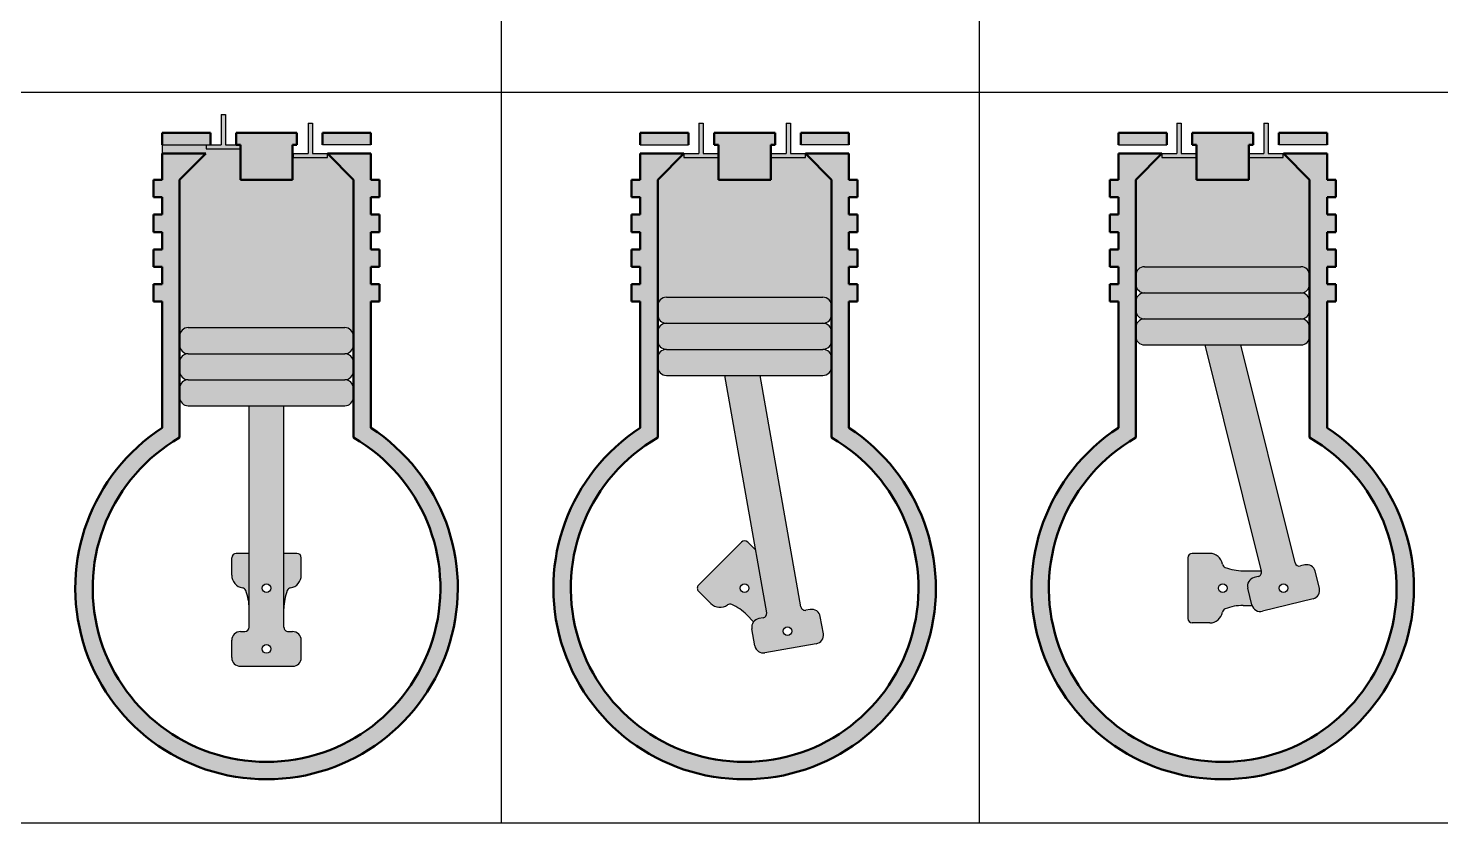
# Model space of a CAD drawing. Header units: millimetres. Extents: x -30196 to -29646, y -21694 to -21274.
# Drawn here: x -29920.6 to -29758.1, y -21694.2 to -21602.8 of the extents above; entities that cross this region are included whole.
import ezdxf

# ---------------------------------------------------------------- set-up
doc = ezdxf.new("R2010")
doc.units = ezdxf.units.MM
doc.layers.add('AM_8', color=1, linetype='Continuous', lineweight=25)
doc.layers.add('base', color=5, linetype='Continuous', lineweight=50)

# ---------------------------------------------------------------- blocks, each defined once
blk = doc.blocks.new('cabezapiston')
at = {"layer": 'AM_8'}
h = blk.add_hatch(color=8, dxfattribs=at)
edge = h.paths.add_edge_path()
edge.add_arc((17.99999999999636, -2.000000000003638), 1, 270, 360)
edge.add_line((18.99999999999636, -2.000000000003638), (18.99999999999636, -1.000000000003638))
edge.add_arc((17.99999999999636, -1.000000000003638), 1, 0, 90)
edge.add_line((17.99999999999636, -3.637978807091713e-12), (0, 0))
edge.add_arc((0, -1), 1, 90, 180)
edge.add_line((-1, -1), (-1, -2))
edge.add_arc((0, -2), 1, 180, 270)
edge.add_line((0, -3), (11.18237686875364, -3.000000000003638))
edge.add_line((11.18237686875364, -3.000000000003638), (17.99999999999636, -3.000000000003638))
h = blk.add_hatch(color=8, dxfattribs=at)
edge = h.paths.add_edge_path()
edge.add_arc((17.99999999999636, -5.000000000003638), 1, 270, 360)
edge.add_line((18.99999999999636, -5.000000000003638), (18.99999999999636, -4.000000000003638))
edge.add_arc((17.99999999999636, -4.000000000003638), 1, 0, 90)
edge.add_line((17.99999999999636, -3.000000000003638), (0, -3))
edge.add_arc((0, -4), 1, 90, 180)
edge.add_line((-1, -4), (-1, -5))
edge.add_arc((0, -5), 1, 180, 270)
edge.add_line((0, -6), (8.264294684377091, -6))
edge.add_line((8.264294684377091, -6), (17.99999999999636, -6.000000000003638))
h = blk.add_hatch(color=8, dxfattribs=at)
edge = h.paths.add_edge_path()
edge.add_line((-1, -7), (-1, -8))
edge.add_arc((0, -8), 1, 180, 270)
edge.add_line((0, -9), (17.99999999999636, -9.000000000003638))
edge.add_arc((17.99999999999636, -8.000000000003638), 1, 270, 360)
edge.add_line((18.99999999999636, -8.000000000003638), (18.99999999999636, -7.000000000003638))
edge.add_arc((17.99999999999636, -7.000000000003638), 1, 0, 90)
edge.add_line((17.99999999999636, -6.000000000003638), (0, -6))
edge.add_arc((0, -7), 1, 90, 180)
at = {"lineweight": 30}
for p, q in [((0, 0), (17.99999999999636, -3.637978807091713e-12)), ((-1, -1), (-1, -2)), ((18.99999999999636, -1.000000000003638), (18.99999999999636, -2.000000000003638)), ((0, -3), (17.99999999999636, -3.000000000003638)), ((0, -3), (17.99999999999636, -3.000000000003638)), ((-1, -4), (-1, -5)), ((18.99999999999636, -4.000000000003638), (18.99999999999636, -5.000000000003638)), ((0, -6), (17.99999999999636, -6.000000000003638)), ((0, -6), (17.99999999999636, -6.000000000003638)), ((-1, -7), (-1, -8)), ((18.99999999999636, -7.000000000003638), (18.99999999999636, -8.000000000003638)), ((0, -9), (17.99999999999636, -9.000000000003638))]:
    blk.add_line(p, q, dxfattribs=at)
for p, q in [((0, -3), (17.99999999999636, -3.000000000003638)), ((0, -6), (17.99999999999636, -6.000000000003638))]:
    blk.add_line(p, q)
for centre, start, end in [((0, -1), 90, 180), ((17.99999999999636, -1.000000000003638), 0, 90), ((0, -2), 180, 270), ((0, -4), 90, 180), ((17.99999999999636, -2.000000000003638), 270, 0), ((17.99999999999636, -4.000000000003638), 0, 90), ((0, -5), 180, 270), ((0, -7), 90, 180), ((17.99999999999636, -5.000000000003638), 270, 0), ((17.99999999999636, -7.000000000003638), 0, 90), ((0, -8), 180, 270), ((17.99999999999636, -8.000000000003638), 270, 0)]:
    blk.add_arc(centre, 1, start, end, dxfattribs=at)
blk = doc.blocks.new('valvulaa')
at = {"layer": 'AM_8'}
blk.add_hatch(color=7, dxfattribs=at).paths.add_polyline_path([(-2.222703397692385, 0.000198204939806601), (-3.945406901013484, 0), (-3.945406901013484, -0.449598029936169), (-3.637978807091713e-12, -0.449598029936169), (0, 0), (-1.722703464860388, -8.472064655506983e-05), (-1.721517375772237, 3.499915279353445), (-2.221517347061308, 3.500084720646555), (-2.222605501407088, 0.2890778513683472)])
for p, q in [((-2.221517347061308, 3.500084720646555), (-2.222703436149459, 8.472064655506983e-05)), ((-2.22151734705767, 3.500084720642917), (-1.721517375772237, 3.499915279353445)), ((-1.721517375772237, 3.499915279353445), (-1.722703464860388, -8.472064655506983e-05)), ((-3.945406901013484, 0), (-2.222703397692385, 0.000198204939806601)), ((-3.945406901013484, 0), (-3.945406901013484, -0.449598029936169)), ((-1.722703464860388, -8.472064655506983e-05), (0, 0)), ((-3.637978807091713e-12, -0.449598029936169), (0, 0)), ((-3.945406901013484, -0.449598029936169), (-3.637978807091713e-12, -0.449598029936169))]:
    blk.add_line(p, q)

msp = doc.modelspace()

# ---------------------------------------------------------------- hatches: boundary and pattern name
at = {"layer": 'AM_8'}
h = msp.add_hatch(color=4, dxfattribs=at)
edge = h.paths.add_edge_path()
edge.add_line((-29902.17934968765, -21637.27504308172), (-29884.17934968766, -21637.27504308173))
edge.add_arc((-29884.17934968766, -21638.27504308173), 1, 0, 90, ccw=False)
edge.add_line((-29883.17934968766, -21638.27504308173), (-29883.17934968766, -21620.27504308173))
edge.add_line((-29883.17934968766, -21620.27504308173), (-29886.17934968766, -21617.24975655071))
edge.add_line((-29886.17934968766, -21617.24975655071), (-29886.17934968766, -21617.69935458065))
edge.add_line((-29886.17934968766, -21617.69935458065), (-29890.17934968766, -21617.69935458065))
edge.add_line((-29890.17934968766, -21617.69935458065), (-29890.17934968766, -21620.27504308173))
edge.add_line((-29890.17934968766, -21620.27504308173), (-29896.18172186583, -21620.27504308173))
edge.add_line((-29896.18172186583, -21620.27504308173), (-29896.18172186584, -21616.69709546792))
edge.add_line((-29896.18172186584, -21616.69709546792), (-29900.12712876685, -21616.69709546792))
edge.add_line((-29900.12712876685, -21616.69709546792), (-29900.12712876685, -21616.24749743798))
edge.add_line((-29900.12712876685, -21616.24749743798), (-29905.17934968766, -21616.24749743798))
edge.add_line((-29905.17934968766, -21616.24749743798), (-29905.17934968766, -21617.24975655071))
edge.add_line((-29905.17934968766, -21617.24975655071), (-29900.17934968766, -21617.24975655071))
edge.add_line((-29900.17934968766, -21617.24975655071), (-29903.17934968766, -21620.27504308173))
edge.add_line((-29903.17934968766, -21620.27504308173), (-29903.17934968765, -21638.27504308172))
edge.add_arc((-29902.17934968765, -21638.27504308172), 1, 90, 180, ccw=False)
h = msp.add_hatch(color=5, dxfattribs=at)
edge = h.paths.add_edge_path()
edge.add_line((-29900.17934968766, -21617.24975655071), (-29905.17934968766, -21617.24975655071))
edge.add_line((-29905.17934968766, -21617.24975655071), (-29905.17934968766, -21620.27504308172))
edge.add_line((-29905.17934968766, -21620.27504308172), (-29906.17934968766, -21620.27504308172))
edge.add_line((-29906.17934968766, -21620.27504308172), (-29906.17934968766, -21622.27504308172))
edge.add_line((-29906.17934968766, -21622.27504308172), (-29905.17934968766, -21622.27504308173))
edge.add_line((-29905.17934968766, -21622.27504308173), (-29905.17934968765, -21624.27504308172))
edge.add_line((-29905.17934968765, -21624.27504308172), (-29906.17934968766, -21624.27504308172))
edge.add_line((-29906.17934968766, -21624.27504308172), (-29906.17934968766, -21626.27504308172))
edge.add_line((-29906.17934968766, -21626.27504308172), (-29905.17934968766, -21626.27504308173))
edge.add_line((-29905.17934968766, -21626.27504308173), (-29905.17934968766, -21628.27504308172))
edge.add_line((-29905.17934968766, -21628.27504308172), (-29906.17934968766, -21628.27504308172))
edge.add_line((-29906.17934968766, -21628.27504308172), (-29906.17934968766, -21630.27504308172))
edge.add_line((-29906.17934968766, -21630.27504308172), (-29905.17934968766, -21630.27504308173))
edge.add_line((-29905.17934968766, -21630.27504308173), (-29905.17934968766, -21632.27504308172))
edge.add_line((-29905.17934968766, -21632.27504308172), (-29906.17934968767, -21632.27504308172))
edge.add_line((-29906.17934968767, -21632.27504308172), (-29906.17934968767, -21634.27504308172))
edge.add_line((-29906.17934968767, -21634.27504308172), (-29905.17934968766, -21634.27504308173))
edge.add_line((-29905.17934968766, -21634.27504308173), (-29905.17934968766, -21648.81066763612))
edge.add_arc((-29893.17934968766, -21667.2497565507), 21.99999999999603, 123.0557311508494, 416.9442688491216)
edge.add_line((-29881.17934968765, -21648.81066763612), (-29881.17934968765, -21634.27504308172))
edge.add_line((-29881.17934968765, -21634.27504308172), (-29880.17934968765, -21634.27504308173))
edge.add_line((-29880.17934968765, -21634.27504308173), (-29880.17934968765, -21632.27504308172))
edge.add_line((-29880.17934968765, -21632.27504308172), (-29881.17934968765, -21632.27504308172))
edge.add_line((-29881.17934968765, -21632.27504308172), (-29881.17934968766, -21630.27504308173))
edge.add_line((-29881.17934968766, -21630.27504308173), (-29880.17934968765, -21630.27504308173))
edge.add_line((-29880.17934968765, -21630.27504308173), (-29880.17934968765, -21628.27504308172))
edge.add_line((-29880.17934968765, -21628.27504308172), (-29881.17934968766, -21628.27504308172))
edge.add_line((-29881.17934968766, -21628.27504308172), (-29881.17934968766, -21626.27504308173))
edge.add_line((-29881.17934968766, -21626.27504308173), (-29880.17934968765, -21626.27504308173))
edge.add_line((-29880.17934968765, -21626.27504308173), (-29880.17934968765, -21624.27504308172))
edge.add_line((-29880.17934968765, -21624.27504308172), (-29881.17934968766, -21624.27504308172))
edge.add_line((-29881.17934968766, -21624.27504308172), (-29881.17934968766, -21622.27504308172))
edge.add_line((-29881.17934968766, -21622.27504308172), (-29880.17934968765, -21622.27504308173))
edge.add_line((-29880.17934968765, -21622.27504308173), (-29880.17934968765, -21620.27504308172))
edge.add_line((-29880.17934968765, -21620.27504308172), (-29881.17934968766, -21620.27504308172))
edge.add_line((-29881.17934968766, -21620.27504308172), (-29881.17934968766, -21617.24975655071))
edge.add_line((-29881.17934968766, -21617.24975655071), (-29886.17934968766, -21617.24975655071))
edge.add_line((-29886.17934968766, -21617.24975655071), (-29883.17934968766, -21620.27504308173))
edge.add_line((-29883.17934968766, -21620.27504308173), (-29883.17934968765, -21649.92924847502))
edge.add_arc((-29893.17934968765, -21667.24975655071), 20.00000000000006, -240.0000000000001, 60.00000000000023, ccw=False)
edge.add_line((-29903.17934968765, -21649.92924847502), (-29903.17934968766, -21620.27504308173))
edge.add_line((-29903.17934968766, -21620.27504308173), (-29900.17934968766, -21617.24975655071))
h = msp.add_hatch(color=5, dxfattribs=at)
edge = h.paths.add_edge_path()
edge.add_line((-29845.18161908357, -21617.24975655071), (-29850.18161908357, -21617.24975655071))
edge.add_line((-29850.18161908357, -21617.24975655071), (-29850.18161908357, -21620.27504308172))
edge.add_line((-29850.18161908357, -21620.27504308172), (-29851.18161908358, -21620.27504308172))
edge.add_line((-29851.18161908358, -21620.27504308172), (-29851.18161908358, -21622.27504308172))
edge.add_line((-29851.18161908358, -21622.27504308172), (-29850.18161908357, -21622.27504308173))
edge.add_line((-29850.18161908357, -21622.27504308173), (-29850.18161908357, -21624.27504308172))
edge.add_line((-29850.18161908357, -21624.27504308172), (-29851.18161908358, -21624.27504308172))
edge.add_line((-29851.18161908358, -21624.27504308172), (-29851.18161908358, -21626.27504308172))
edge.add_line((-29851.18161908358, -21626.27504308172), (-29850.18161908357, -21626.27504308173))
edge.add_line((-29850.18161908357, -21626.27504308173), (-29850.18161908357, -21628.27504308172))
edge.add_line((-29850.18161908357, -21628.27504308172), (-29851.18161908358, -21628.27504308172))
edge.add_line((-29851.18161908358, -21628.27504308172), (-29851.18161908358, -21630.27504308172))
edge.add_line((-29851.18161908358, -21630.27504308172), (-29850.18161908357, -21630.27504308173))
edge.add_line((-29850.18161908357, -21630.27504308173), (-29850.18161908358, -21632.27504308172))
edge.add_line((-29850.18161908358, -21632.27504308172), (-29851.18161908359, -21632.27504308172))
edge.add_line((-29851.18161908359, -21632.27504308172), (-29851.18161908359, -21634.27504308172))
edge.add_line((-29851.18161908359, -21634.27504308172), (-29850.18161908358, -21634.27504308173))
edge.add_line((-29850.18161908358, -21634.27504308173), (-29850.18161908357, -21648.81066763612))
edge.add_arc((-29838.18161908358, -21667.2497565507), 21.99999999999603, 123.0557311508494, 416.9442688491216)
edge.add_line((-29826.18161908357, -21648.81066763612), (-29826.18161908357, -21634.27504308172))
edge.add_line((-29826.18161908357, -21634.27504308172), (-29825.18161908356, -21634.27504308173))
edge.add_line((-29825.18161908356, -21634.27504308173), (-29825.18161908356, -21632.27504308172))
edge.add_line((-29825.18161908356, -21632.27504308172), (-29826.18161908357, -21632.27504308172))
edge.add_line((-29826.18161908357, -21632.27504308172), (-29826.18161908357, -21630.27504308173))
edge.add_line((-29826.18161908357, -21630.27504308173), (-29825.18161908357, -21630.27504308173))
edge.add_line((-29825.18161908357, -21630.27504308173), (-29825.18161908357, -21628.27504308172))
edge.add_line((-29825.18161908357, -21628.27504308172), (-29826.18161908357, -21628.27504308172))
edge.add_line((-29826.18161908357, -21628.27504308172), (-29826.18161908358, -21626.27504308173))
edge.add_line((-29826.18161908358, -21626.27504308173), (-29825.18161908357, -21626.27504308173))
edge.add_line((-29825.18161908357, -21626.27504308173), (-29825.18161908357, -21624.27504308172))
edge.add_line((-29825.18161908357, -21624.27504308172), (-29826.18161908357, -21624.27504308172))
edge.add_line((-29826.18161908357, -21624.27504308172), (-29826.18161908357, -21622.27504308172))
edge.add_line((-29826.18161908357, -21622.27504308172), (-29825.18161908357, -21622.27504308173))
edge.add_line((-29825.18161908357, -21622.27504308173), (-29825.18161908357, -21620.27504308172))
edge.add_line((-29825.18161908357, -21620.27504308172), (-29826.18161908357, -21620.27504308172))
edge.add_line((-29826.18161908357, -21620.27504308172), (-29826.18161908357, -21617.24975655071))
edge.add_line((-29826.18161908357, -21617.24975655071), (-29831.18161908357, -21617.24975655071))
edge.add_line((-29831.18161908357, -21617.24975655071), (-29828.18161908357, -21620.27504308173))
edge.add_line((-29828.18161908357, -21620.27504308173), (-29828.18161908357, -21649.92924847502))
edge.add_arc((-29838.18161908357, -21667.24975655071), 20.00000000000006, -240.0000000000001, 60.00000000000023, ccw=False)
edge.add_line((-29848.18161908357, -21649.92924847502), (-29848.18161908357, -21620.27504308173))
edge.add_line((-29848.18161908357, -21620.27504308173), (-29845.18161908357, -21617.24975655071))
h = msp.add_hatch(color=256, dxfattribs=at)
edge = h.paths.add_edge_path()
edge.add_arc((-29829.18161908357, -21634.77504308173), 1, 0, 90, ccw=False)
edge.add_line((-29828.18161908357, -21634.77504308173), (-29828.18161908357, -21620.27504308173))
edge.add_line((-29828.18161908357, -21620.27504308173), (-29831.18161908357, -21617.24975655071))
edge.add_line((-29831.18161908357, -21617.24975655071), (-29831.18161908358, -21617.69935458064))
edge.add_line((-29831.18161908358, -21617.69935458064), (-29835.18161908357, -21617.69935458064))
edge.add_line((-29835.18161908357, -21617.69935458064), (-29835.18161908357, -21620.27504308173))
edge.add_line((-29835.18161908357, -21620.27504308173), (-29841.18399126175, -21620.27504308173))
edge.add_line((-29841.18399126175, -21620.27504308173), (-29841.18399126175, -21617.69935458064))
edge.add_line((-29841.18399126175, -21617.69935458064), (-29845.18161908357, -21617.69935458064))
edge.add_line((-29845.18161908357, -21617.69935458064), (-29845.18161908357, -21617.24975655071))
edge.add_line((-29845.18161908357, -21617.24975655071), (-29848.18161908357, -21620.27504308173))
edge.add_line((-29848.18161908357, -21620.27504308173), (-29848.18161908357, -21634.77504308172))
edge.add_arc((-29847.18161908357, -21634.77504308172), 1, 90, 180, ccw=False)
edge.add_line((-29847.18161908357, -21633.77504308172), (-29838.30690656934, -21633.77504308172))
edge.add_line((-29838.30690656934, -21633.77504308172), (-29829.18161908357, -21633.77504308173))
h = msp.add_hatch(color=5, dxfattribs=at)
edge = h.paths.add_edge_path()
edge.add_line((-29790.18099464524, -21617.24975655071), (-29795.18099464524, -21617.24975655071))
edge.add_line((-29795.18099464524, -21617.24975655071), (-29795.18099464524, -21620.27504308172))
edge.add_line((-29795.18099464524, -21620.27504308172), (-29796.18099464525, -21620.27504308172))
edge.add_line((-29796.18099464525, -21620.27504308172), (-29796.18099464525, -21622.27504308172))
edge.add_line((-29796.18099464525, -21622.27504308172), (-29795.18099464524, -21622.27504308173))
edge.add_line((-29795.18099464524, -21622.27504308173), (-29795.18099464524, -21624.27504308172))
edge.add_line((-29795.18099464524, -21624.27504308172), (-29796.18099464525, -21624.27504308172))
edge.add_line((-29796.18099464525, -21624.27504308172), (-29796.18099464525, -21626.27504308172))
edge.add_line((-29796.18099464525, -21626.27504308172), (-29795.18099464524, -21626.27504308173))
edge.add_line((-29795.18099464524, -21626.27504308173), (-29795.18099464524, -21628.27504308172))
edge.add_line((-29795.18099464524, -21628.27504308172), (-29796.18099464525, -21628.27504308172))
edge.add_line((-29796.18099464525, -21628.27504308172), (-29796.18099464525, -21630.27504308172))
edge.add_line((-29796.18099464525, -21630.27504308172), (-29795.18099464524, -21630.27504308173))
edge.add_line((-29795.18099464524, -21630.27504308173), (-29795.18099464525, -21632.27504308172))
edge.add_line((-29795.18099464525, -21632.27504308172), (-29796.18099464526, -21632.27504308172))
edge.add_line((-29796.18099464526, -21632.27504308172), (-29796.18099464526, -21634.27504308172))
edge.add_line((-29796.18099464526, -21634.27504308172), (-29795.18099464525, -21634.27504308173))
edge.add_line((-29795.18099464525, -21634.27504308173), (-29795.18099464524, -21648.81066763612))
edge.add_arc((-29783.18099464525, -21667.2497565507), 21.99999999999603, 123.0557311508494, 416.9442688491216)
edge.add_line((-29771.18099464524, -21648.81066763612), (-29771.18099464524, -21634.27504308172))
edge.add_line((-29771.18099464524, -21634.27504308172), (-29770.18099464523, -21634.27504308173))
edge.add_line((-29770.18099464523, -21634.27504308173), (-29770.18099464523, -21632.27504308172))
edge.add_line((-29770.18099464523, -21632.27504308172), (-29771.18099464524, -21632.27504308172))
edge.add_line((-29771.18099464524, -21632.27504308172), (-29771.18099464524, -21630.27504308173))
edge.add_line((-29771.18099464524, -21630.27504308173), (-29770.18099464524, -21630.27504308173))
edge.add_line((-29770.18099464524, -21630.27504308173), (-29770.18099464524, -21628.27504308172))
edge.add_line((-29770.18099464524, -21628.27504308172), (-29771.18099464524, -21628.27504308172))
edge.add_line((-29771.18099464524, -21628.27504308172), (-29771.18099464525, -21626.27504308173))
edge.add_line((-29771.18099464525, -21626.27504308173), (-29770.18099464524, -21626.27504308173))
edge.add_line((-29770.18099464524, -21626.27504308173), (-29770.18099464524, -21624.27504308172))
edge.add_line((-29770.18099464524, -21624.27504308172), (-29771.18099464524, -21624.27504308172))
edge.add_line((-29771.18099464524, -21624.27504308172), (-29771.18099464524, -21622.27504308172))
edge.add_line((-29771.18099464524, -21622.27504308172), (-29770.18099464524, -21622.27504308173))
edge.add_line((-29770.18099464524, -21622.27504308173), (-29770.18099464524, -21620.27504308172))
edge.add_line((-29770.18099464524, -21620.27504308172), (-29771.18099464524, -21620.27504308172))
edge.add_line((-29771.18099464524, -21620.27504308172), (-29771.18099464524, -21617.24975655071))
edge.add_line((-29771.18099464524, -21617.24975655071), (-29776.18099464524, -21617.24975655071))
edge.add_line((-29776.18099464524, -21617.24975655071), (-29773.18099464524, -21620.27504308173))
edge.add_line((-29773.18099464524, -21620.27504308173), (-29773.18099464524, -21649.92924847502))
edge.add_arc((-29783.18099464524, -21667.24975655071), 20.00000000000006, -240.0000000000001, 60.00000000000023, ccw=False)
edge.add_line((-29793.18099464524, -21649.92924847502), (-29793.18099464524, -21620.27504308173))
edge.add_line((-29793.18099464524, -21620.27504308173), (-29790.18099464524, -21617.24975655071))
h = msp.add_hatch(color=256, dxfattribs=at)
edge = h.paths.add_edge_path()
edge.add_line((-29786.18336682342, -21617.69935458065), (-29790.18099464524, -21617.69935458065))
edge.add_line((-29790.18099464524, -21617.69935458065), (-29790.18099464524, -21617.24975655071))
edge.add_line((-29790.18099464524, -21617.24975655071), (-29793.18099464524, -21620.27504308173))
edge.add_line((-29793.18099464524, -21620.27504308173), (-29793.18099464524, -21631.27504308172))
edge.add_arc((-29792.18099464524, -21631.27504308172), 1, 90, 180, ccw=False)
edge.add_line((-29792.18099464524, -21630.27504308172), (-29774.18099464524, -21630.27504308173))
edge.add_arc((-29774.18099464524, -21631.27504308173), 1, 0, 90, ccw=False)
edge.add_line((-29773.18099464524, -21631.27504308173), (-29773.18099464524, -21620.27504308173))
edge.add_line((-29773.18099464524, -21620.27504308173), (-29776.18099464524, -21617.24975655071))
edge.add_line((-29776.18099464524, -21617.24975655071), (-29776.23558774423, -21617.24749743799))
edge.add_line((-29776.23558774423, -21617.24749743799), (-29776.23558774424, -21617.69709546792))
edge.add_line((-29776.23558774424, -21617.69709546792), (-29780.18099464524, -21617.69709546792))
edge.add_line((-29780.18099464524, -21617.69709546792), (-29780.18099464524, -21620.27504308173))
edge.add_line((-29780.18099464524, -21620.27504308173), (-29786.18336682342, -21620.27504308173))
edge.add_line((-29786.18336682342, -21620.27504308173), (-29786.18336682342, -21617.69935458065))
h = msp.add_hatch(color=94, dxfattribs=at)
edge = h.paths.add_edge_path()
edge.add_line((-29785.21710134327, -21639.27504308173), (-29778.74087790962, -21665.24975655071))
edge.add_line((-29778.74087790962, -21665.24975655071), (-29778.72639083679, -21665.30786102622))
edge.add_arc((-29779.21153869992, -21665.42882197402), 0.5000000000008041, -76.00000000010073, 13.999999999899273, ccw=False)
edge.add_line((-29779.09057775213, -21665.91396983716), (-29779.57572561527, -21666.03493078495))
edge.add_arc((-29779.33380371967, -21667.00522651123), 0.9999999999980783, 103.9999999999498, 193.9999999998994)
edge.add_line((-29780.30409944595, -21667.24714840683), (-29779.82025565474, -21669.18773985938))
edge.add_arc((-29778.84995992847, -21668.94581796378), 1.000000000001608, 193.9999999998994, 283.9999999998993)
edge.add_line((-29778.60803803287, -21669.91611369006), (-29772.78626367521, -21668.46458231646))
edge.add_arc((-29773.02818557081, -21667.49428659018), 1.000000000001608, 283.9999999998993, 373.9999999996971)
edge.add_line((-29772.05788984453, -21667.25236469458), (-29772.54173363573, -21665.31177324203))
edge.add_arc((-29773.51202936201, -21665.55369513763), 1.000000000002488, 14.00000000010161, 103.9999999998994)
edge.add_line((-29773.75395125761, -21664.58339941136), (-29774.23909912075, -21664.70436035916))
edge.add_arc((-29774.36006006855, -21664.21921249602), 0.4999999999972742, 194.0000000000002, 284.0000000000002, ccw=False)
edge.add_line((-29774.84520793168, -21664.34017344382), (-29781.09464682587, -21639.27504308173))
edge.add_line((-29781.09464682587, -21639.27504308173), (-29785.21710134327, -21639.27504308173))
edge = h.paths.add_edge_path(flags=16)
edge.add_arc((-29776.18099464524, -21667.24975655071), 0.499999999998299, -257.5246114553712, 11.4591559024621, ccw=False)
edge.add_arc((-29776.18099464524, -21667.24975655071), 0.5000000000001582, 11.4591559024621, 102.47538854462891, ccw=False)
h = msp.add_hatch(color=94, dxfattribs=at)
edge = h.paths.add_edge_path()
edge.add_line((-29836.04863360087, -21670.6714440198), (-29836.54103747738, -21670.75826810864))
edge.add_arc((-29836.36738929971, -21671.74307586165), 0.999999999999387, 100.0000000000643, 190.0000000000643)
edge.add_line((-29837.35219705273, -21671.91672403932), (-29837.00490069738, -21673.88633954534))
edge.add_arc((-29836.02009294437, -21673.71269136768), 0.9999999999951725, 189.9999999998952, 279.9999999998952)
edge.add_line((-29835.84644476671, -21674.69749912068), (-29829.93759824863, -21673.65561005468))
edge.add_arc((-29830.1112464263, -21672.67080230167), 0.999999999999387, 280.0000000000642, 370.0000000000642)
edge.add_line((-29829.12643867329, -21672.497154124), (-29829.47373502862, -21670.52753861798))
edge.add_arc((-29830.45854278163, -21670.70118679565), 1.000000000003601, 10.00000000023334, 100.0000000002333)
edge.add_line((-29830.63219095931, -21669.71637904264), (-29831.12459483581, -21669.80320313147))
edge.add_arc((-29831.21141892464, -21669.31079925497), 0.4999999999990618, 190.0000000000643, 279.9999999996537, ccw=False)
edge.add_line((-29831.70382280114, -21669.3976233438), (-29836.39810199743, -21642.77504308172))
edge.add_line((-29836.39810199743, -21642.77504308172), (-29840.45980844498, -21642.77504308172))
edge.add_line((-29840.45980844498, -21642.77504308172), (-29835.64305381319, -21670.09221605447))
edge.add_arc((-29836.1354576897, -21670.1790401433), 0.49999999999843, -80.00000000041871, 9.999999999243187, ccw=False)
edge = h.paths.add_edge_path(flags=16)
edge.add_arc((-29833.239317863, -21672.20693908165), 0.499999999998299, -258.66072502468205, 11.4591559024621, ccw=False)
edge.add_arc((-29833.239317863, -21672.20693908165), 0.5000000000003572, 11.4591559024621, 101.33927497531789, ccw=False)
h = msp.add_hatch(color=94, dxfattribs=at)
edge = h.paths.add_edge_path()
edge.add_arc((-29895.67934968766, -21671.74975655071), 0.5, -90, 0, ccw=False)
edge.add_line((-29895.67934968766, -21672.24975655071), (-29896.17934968766, -21672.24975655071))
edge.add_arc((-29896.17934968766, -21673.24975655071), 1, 90, 180)
edge.add_line((-29897.17934968766, -21673.24975655071), (-29897.17934968766, -21675.24975655071))
edge.add_arc((-29896.17934968766, -21675.24975655071), 1, 180, 270)
edge.add_line((-29896.17934968766, -21676.24975655071), (-29890.17934968766, -21676.24975655071))
edge.add_arc((-29890.17934968766, -21675.24975655071), 1, 270, 360)
edge.add_line((-29889.17934968766, -21675.24975655071), (-29889.17934968766, -21673.24975655071))
edge.add_arc((-29890.17934968766, -21673.24975655071), 1, 0, 90)
edge.add_line((-29890.17934968766, -21672.24975655071), (-29890.67934968766, -21672.24975655071))
edge.add_arc((-29890.67934968766, -21671.74975655071), 0.5, 180, 270, ccw=False)
edge.add_line((-29891.17934968766, -21671.74975655071), (-29891.17934968766, -21669.59095497844))
edge.add_line((-29891.17934968766, -21669.59095497844), (-29891.17934968766, -21646.27504308173))
edge.add_line((-29891.17934968766, -21646.27504308173), (-29895.17934968766, -21646.27504308172))
edge.add_line((-29895.17934968766, -21646.27504308172), (-29895.17934968766, -21669.59095497844))
edge.add_line((-29895.17934968766, -21669.59095497844), (-29895.17934968766, -21671.74975655071))
edge = h.paths.add_edge_path(flags=16)
edge.add_arc((-29893.17934968766, -21674.24975655071), 0.5000000000018645, -269.5106781478123, 11.45915590237928, ccw=False)
edge.add_arc((-29893.17934968766, -21674.24975655071), 0.4999999999983621, 11.45915590237928, 90.48932185218769, ccw=False)
edge = h.paths.add_edge_path(flags=16)
edge.add_arc((-29893.17934968766, -21667.24975655071), 0.5000000000018645, -269.09229896449506, 11.45915590237928, ccw=False)
edge.add_arc((-29893.17934968766, -21667.24975655071), 0.5000000000016692, 11.45915590237928, 90.907701035505, ccw=False)
h = msp.add_hatch(color=175, dxfattribs=at)
edge = h.paths.add_edge_path()
edge.add_line((-29843.48491994247, -21667.6033099413), (-29842.0707063801, -21669.01752350368))
edge.add_arc((-29841.01004620832, -21667.95686333189), 1.500000000004112, 225.0000000000983, 305.0323227565792)
edge.add_arc((-29839.86196928775, -21669.59452000667), 0.500000000000194, 65.96116400960062, 125.0323227576607, ccw=False)
edge.add_arc((-29841.99293287209, -21674.37202490793), 5.731210077922335, 45.00000000012858, 65.96116400994708, ccw=False)
edge.add_line((-29837.9403553616, -21670.31944739742), (-29837.14521140365, -21671.11459135537))
edge.add_arc((-29836.36738929971, -21671.74307586165), 1.000000000001312, 100.00000000006418, 141.0615995481517, ccw=False)
edge.add_line((-29836.54103747738, -21670.75826810864), (-29836.04863360087, -21670.67144401981))
edge.add_arc((-29836.13545768971, -21670.1790401433), 0.5000000000032762, 279.9999999999919, 369.9999999999919)
edge.add_line((-29835.6430538132, -21670.09221605447), (-29836.91909510402, -21662.85542628077))
edge.add_line((-29836.91909510402, -21662.85542628077), (-29837.82806569298, -21661.94645569181))
edge.add_arc((-29838.18161908357, -21662.3000090824), 0.5000000000039431, 45, 135)
edge.add_line((-29838.53517247417, -21661.94645569181), (-29843.48491994247, -21666.89620316011))
edge.add_arc((-29843.13136655188, -21667.2497565507), 0.4999999999962257, 135.0000000002948, 225.0000000002948)
edge = h.paths.add_edge_path(flags=16)
edge.add_arc((-29838.18161908357, -21667.2497565507), 0.4999999999975763, -204.78013687471162, 11.45915590205351, ccw=False)
edge.add_arc((-29838.18161908357, -21667.2497565507), 0.4999999999996949, 11.45915590205351, 155.2198631252884, ccw=False)
h = msp.add_hatch(color=175, dxfattribs=at)
edge = h.paths.add_edge_path()
edge.add_arc((-29896.67934968766, -21663.74975655071), 0.5, 90, 180)
edge.add_line((-29897.17934968766, -21663.74975655071), (-29897.17934968766, -21665.74975655071))
edge.add_arc((-29895.67934968766, -21665.74975655072), 1.499999999992724, 179.9999999997221, 260.0323227566207)
edge.add_arc((-29896.0255348518, -21667.71956766657), 0.5000000000025767, 20.961164009708227, 80.0323227572884, ccw=False)
edge.add_arc((-29900.91055976558, -21669.59095497843), 5.731210077920196, -7.281641956069507e-11, 20.961164009812876, ccw=False)
edge.add_line((-29895.17934968766, -21669.59095497844), (-29895.17934968766, -21663.24975655071))
edge.add_line((-29895.17934968766, -21663.24975655071), (-29896.67934968766, -21663.24975655071))
h = msp.add_hatch(color=175, dxfattribs=at)
edge = h.paths.add_edge_path()
edge.add_arc((-29885.44813960974, -21669.59095497844), 5.731210077919968, 159.038835990268, 179.9999999999636, ccw=False)
edge.add_arc((-29890.33316452352, -21667.71956766657), 0.4999999999975837, 99.96767724319437, 159.0388359923874, ccw=False)
edge.add_arc((-29890.67934968765, -21665.74975655071), 1.500000000001823, 279.9676772430334, 360)
edge.add_line((-29889.17934968765, -21665.74975655071), (-29889.17934968766, -21663.74975655071))
edge.add_arc((-29889.67934968766, -21663.74975655071), 0.5, 0, 90)
edge.add_line((-29889.67934968766, -21663.24975655071), (-29891.17934968766, -21663.24975655071))
edge.add_line((-29891.17934968766, -21663.24975655071), (-29891.17934968766, -21666.06836638791))
edge.add_line((-29891.17934968766, -21666.06836638791), (-29891.17934968766, -21669.59095497844))
h = msp.add_hatch(color=175, dxfattribs=at)
edge = h.paths.add_edge_path()
edge.add_line((-29786.68099464524, -21671.24975655071), (-29784.68099464524, -21671.24975655071))
edge.add_arc((-29784.68099464524, -21669.74975655071), 1.499999999992724, 269.9999999997221, 350.0323227566207)
edge.add_arc((-29782.71118352939, -21670.09594171485), 0.5000000000025767, 110.9611640097082, 170.0323227572884, ccw=False)
edge.add_arc((-29780.83979621753, -21674.98096662863), 5.731210077920196, 89.9999999999273, 110.9611640098129, ccw=False)
edge.add_line((-29780.83979621752, -21669.24975655071), (-29779.80265155506, -21669.24975655071))
edge.add_arc((-29778.84995992847, -21668.94581796377), 1.000000000001633, 194.0000000007588, 197.6943181553692, ccw=False)
edge.add_line((-29779.82025565474, -21669.18773985938), (-29780.30409944595, -21667.24714840683))
edge.add_arc((-29779.33380371967, -21667.00522651123), 1.000000000001608, 103.99999999989927, 193.9999999998994, ccw=False)
edge.add_line((-29779.57572561527, -21666.03493078495), (-29779.09057775213, -21665.91396983715))
edge.add_arc((-29779.21153869992, -21665.42882197402), 0.499999999999924, 283.9999999994949, 373.9999999994948)
edge.add_line((-29778.72639083679, -21665.30786102622), (-29778.74087790962, -21665.24975655071))
edge.add_line((-29778.74087790962, -21665.24975655071), (-29780.83979621752, -21665.24975655071))
edge.add_arc((-29780.83979621751, -21659.51854647279), 5.731210077919968, 249.0388359901871, 269.99999999989086, ccw=False)
edge.add_arc((-29782.71118352939, -21664.40357138657), 0.4999999999975837, 189.9676772431944, 249.03883599238742, ccw=False)
edge.add_arc((-29784.68099464524, -21664.7497565507), 1.500000000001823, 9.967677243033435, 90)
edge.add_line((-29784.68099464524, -21663.2497565507), (-29786.68099464524, -21663.24975655071))
edge.add_arc((-29786.68099464524, -21663.74975655071), 0.5, 90, 180)
edge.add_line((-29787.18099464524, -21663.74975655071), (-29787.18099464524, -21670.74975655071))
edge.add_arc((-29786.68099464524, -21670.74975655071), 0.5, 180, 270)
edge = h.paths.add_edge_path(flags=16)
edge.add_arc((-29783.18099464524, -21667.24975655071), 0.4999999999954563, -219.50922214843922, 11.459155902953512, ccw=False)
edge.add_arc((-29783.18099464524, -21667.24975655071), 0.500000000003029, 11.459155902953512, 140.4907778515608, ccw=False)
at = {"layer": 'base'}
for points in [[(-29905.17934968766, -21616.24749743798), (-29899.62712876684, -21616.24749743798), (-29899.62712876684, -21614.8558947442), (-29905.17934968766, -21614.8558947442)], [(-29890.17934968766, -21616.24749743798), (-29889.67934968766, -21616.24749743798), (-29889.67934968766, -21614.8558947442), (-29896.67934968766, -21614.8558947442), (-29896.67934968766, -21616.24749743798), (-29896.18172186583, -21616.24749743798), (-29896.18172186583, -21620.27504308173), (-29890.17934968766, -21620.27504308173)], [(-29886.73157060847, -21616.24749743798), (-29881.17934968766, -21616.24749743798), (-29881.17934968766, -21614.8558947442), (-29886.73157060847, -21614.8558947442)], [(-29850.18161908357, -21616.24749743798), (-29844.62939816276, -21616.24749743798), (-29844.62939816276, -21614.8558947442), (-29850.18161908357, -21614.8558947442)], [(-29835.18161908357, -21616.24749743798), (-29834.68161908357, -21616.24749743798), (-29834.68161908357, -21614.8558947442), (-29841.68161908358, -21614.8558947442), (-29841.68161908357, -21616.24749743798), (-29841.18399126175, -21616.24749743798), (-29841.18399126175, -21620.27504308173), (-29835.18161908357, -21620.27504308173)], [(-29831.73384000439, -21616.24749743798), (-29826.18161908357, -21616.24749743798), (-29826.18161908357, -21614.8558947442), (-29831.73384000439, -21614.8558947442)], [(-29795.18099464524, -21616.24749743798), (-29789.62877372443, -21616.24749743798), (-29789.62877372443, -21614.8558947442), (-29795.18099464524, -21614.8558947442)], [(-29780.18099464524, -21616.24749743798), (-29779.68099464524, -21616.24749743798), (-29779.68099464524, -21614.8558947442), (-29786.68099464525, -21614.8558947442), (-29786.68099464524, -21616.24749743798), (-29786.18336682342, -21616.24749743798), (-29786.18336682342, -21620.27504308173), (-29780.18099464524, -21620.27504308173)], [(-29776.73321556606, -21616.24749743798), (-29771.18099464524, -21616.24749743798), (-29771.18099464524, -21614.8558947442), (-29776.73321556606, -21614.8558947442)]]:
    msp.add_hatch(color=20, dxfattribs=at).paths.add_polyline_path(points)

# ---------------------------------------------------------------- linework, layer by layer
for p, q in [((-29866.16855270931, -21610.19450415869), (-29866.16855270931, -21526.19450415869)), ((-29811.16855270931, -21610.19450415869), (-29811.16855270931, -21526.19450415869)), ((-30141.16855270931, -21610.19450415868), (-29701.16855270931, -21610.19450415869)), ((-29866.16855270931, -21694.24975655071), (-29866.16855270931, -21610.19450415868)), ((-29811.16855270931, -21694.24975655071), (-29811.16855270931, -21610.19450415868)), ((-29905.17934968766, -21616.24749743798), (-29899.62712876684, -21616.24749743798)), ((-29905.17934968766, -21616.24749743798), (-29905.17934968766, -21617.24975655071)), ((-29881.17934968766, -21616.24749743798), (-29886.73157060847, -21616.24749743798)), ((-29850.18161908357, -21616.24749743798), (-29844.62939816276, -21616.24749743798)), ((-29826.18161908357, -21616.24749743798), (-29831.73384000439, -21616.24749743798)), ((-29795.18099464524, -21616.24749743798), (-29789.62877372443, -21616.24749743798)), ((-29771.18099464524, -21616.24749743798), (-29776.73321556606, -21616.24749743798)), ((-29890.12475658867, -21617.69935458065), (-29890.17934968766, -21617.69935458065)), ((-29841.23621218256, -21617.69935458064), (-29841.18399126175, -21617.69935458064)), ((-29835.12702598459, -21617.69935458064), (-29835.18161908357, -21617.69935458064)), ((-29786.23558774424, -21617.69935458065), (-29786.18336682342, -21617.69935458065)), ((-29776.23558774423, -21617.24749743799), (-29776.18099464524, -21617.24975655071)), ((-29778.72639083679, -21665.30786102622), (-29785.21710134327, -21639.27504308173)), ((-29774.84520793168, -21664.34017344382), (-29781.09464682587, -21639.27504308173)), ((-29835.64305381319, -21670.09221605447), (-29840.45980844498, -21642.77504308172)), ((-29831.70382280115, -21669.3976233438), (-29836.39810199743, -21642.77504308172)), ((-29895.17934968766, -21671.74975655071), (-29895.17934968766, -21646.27504308172)), ((-29891.17934968766, -21671.74975655071), (-29891.17934968766, -21646.27504308173)), ((-29843.48491994247, -21666.89620316011), (-29838.53517247417, -21661.94645569181)), ((-29836.91909510402, -21662.85542628077), (-29837.82806569298, -21661.94645569181)), ((-29895.17934968766, -21663.24975655071), (-29896.67934968766, -21663.24975655071)), ((-29889.67934968766, -21663.24975655071), (-29891.17934968766, -21663.24975655071)), ((-29784.68099464524, -21663.2497565507), (-29786.68099464524, -21663.24975655071)), ((-29897.17934968766, -21665.74975655071), (-29897.17934968766, -21663.74975655071)), ((-29889.17934968765, -21665.74975655071), (-29889.17934968766, -21663.74975655071)), ((-29787.18099464524, -21663.74975655071), (-29787.18099464524, -21670.74975655071)), ((-29773.75395125761, -21664.58339941136), (-29774.23909912075, -21664.70436035916)), ((-29780.83979621752, -21665.24975655071), (-29778.74087790961, -21665.24975655071)), ((-29779.09057775213, -21665.91396983715), (-29779.57572561527, -21666.03493078495)), ((-29772.05788984453, -21667.25236469458), (-29772.54173363573, -21665.31177324203)), ((-29842.0707063801, -21669.01752350368), (-29843.48491994247, -21667.6033099413)), ((-29779.82025565474, -21669.18773985938), (-29780.30409944595, -21667.24714840683)), ((-29772.78626367521, -21668.46458231646), (-29778.60803803287, -21669.91611369005)), ((-29830.63219095931, -21669.71637904264), (-29831.12459483581, -21669.80320313147)), ((-29780.83979621752, -21669.24975655071), (-29779.80265155506, -21669.24975655071)), ((-29837.9403553616, -21670.31944739743), (-29837.14521140365, -21671.11459135537)), ((-29836.04863360087, -21670.67144401981), (-29836.54103747738, -21670.75826810864)), ((-29829.12643867329, -21672.497154124), (-29829.47373502862, -21670.52753861798)), ((-29784.68099464524, -21671.24975655071), (-29786.68099464524, -21671.24975655071)), ((-29897.17934968766, -21675.24975655071), (-29897.17934968766, -21673.24975655071)), ((-29896.17934968766, -21672.24975655071), (-29895.67934968766, -21672.24975655071)), ((-29890.67934968766, -21672.24975655071), (-29890.17934968766, -21672.24975655071)), ((-29889.17934968766, -21675.24975655071), (-29889.17934968766, -21673.24975655071)), ((-29837.00490069738, -21673.88633954534), (-29837.35219705273, -21671.91672403931)), ((-29829.93759824863, -21673.65561005468), (-29835.84644476671, -21674.69749912068)), ((-29896.17934968766, -21676.24975655071), (-29890.17934968766, -21676.24975655071)), ((-30141.16855270931, -21694.24975655071), (-29701.16855270931, -21694.24975655071))]:
    msp.add_line(p, q)
for centre in [(-29893.17934968766, -21667.24975655071), (-29838.18161908357, -21667.24975655071), (-29783.18099464524, -21667.24975655071), (-29783.18099464524, -21667.24975655071), (-29776.18099464524, -21667.24975655071), (-29833.239317863, -21672.20693908165), (-29893.17934968766, -21674.24975655071)]:
    msp.add_circle(centre, 0.5)
for centre, radius, start, end in [((-29838.18161908357, -21662.3000090824), 0.5, 45.00000000006877, 134.9999999999312), ((-29896.67934968766, -21663.74975655071), 0.5, 90, 180), ((-29889.67934968766, -21663.74975655071), 0.5, 0, 90), ((-29786.68099464524, -21663.74975655071), 0.5, 90, 180), ((-29784.68099464524, -21664.7497565507), 1.5, 9.967677243194377, 90), ((-29782.71118352939, -21664.40357138657), 0.5, 189.9676772431944, 249.0388359902919), ((-29780.83979621752, -21659.51854647279), 5.731210077921594, 249.0388359902919, 270), ((-29774.36006006854, -21664.21921249602), 0.5, 193.9999999999968, 283.9999999999256), ((-29773.51202936201, -21665.55369513763), 1, 13.99999999994921, 103.9999999999257), ((-29895.67934968767, -21665.74975655071), 1.5, 180, 260.0323227568049), ((-29890.67934968765, -21665.74975655071), 1.5, 279.967677243195, 0), ((-29779.33380371967, -21667.00522651123), 1, 103.9999999999257, 193.9999999999968), ((-29779.21153869992, -21665.42882197402), 0.5, 283.9999999999256, 13.99999999999678), ((-29896.0255348518, -21667.71956766657), 0.5, 20.96116400970828, 80.03232275680496), ((-29900.91055976558, -21669.59095497844), 5.731210077921594, 0, 20.96116400970828), ((-29885.44813960974, -21669.59095497844), 5.731210077921594, 159.0388359902917, 180), ((-29890.33316452352, -21667.71956766657), 0.5, 99.96767724319504, 159.0388359902917), ((-29843.13136655188, -21667.2497565507), 0.5, 134.9999999999312, 225.0000000000688), ((-29773.02818557081, -21667.49428659018), 1, 283.9999999999256, 13.99999999994921), ((-29841.01004620832, -21667.9568633319), 1.5, 225.0000000000688, 305.0323227566846), ((-29839.86196928775, -21669.59452000667), 0.5, 65.96116400968485, 125.0323227566846), ((-29841.9929328721, -21674.37202490793), 5.731210077921594, 45.00000000006877, 65.96116400968485), ((-29836.1354576897, -21670.1790401433), 0.4999999999999999, 280.0000000000564, 10.00000000001179), ((-29831.21141892464, -21669.31079925497), 0.4999999999999999, 190.0000000000118, 280.0000000000549), ((-29830.45854278164, -21670.70118679565), 0.9999999999999999, 10.00000000001179, 100.0000000000556), ((-29784.68099464524, -21669.74975655072), 1.5, 270, 350.0323227568056), ((-29782.71118352939, -21670.09594171485), 0.5, 110.9611640097081, 170.0323227568056), ((-29780.83979621752, -21674.98096662863), 5.731210077921594, 90, 110.9611640097081), ((-29778.84995992847, -21668.94581796378), 1, 193.9999999999968, 283.9999999999256), ((-29836.36738929971, -21671.74307586165), 0.9999999999999999, 100.0000000000556, 190.000000000066), ((-29786.68099464524, -21670.74975655071), 0.5, 180, 270), ((-29896.17934968766, -21673.24975655071), 1, 90.00000000002606, 180), ((-29895.67934968766, -21671.74975655071), 0.5, 270.0000000000342, 359.999999999989), ((-29890.67934968766, -21671.74975655071), 0.5, 179.999999999989, 270), ((-29890.17934968766, -21673.24975655071), 1, 359.9999999999479, 90.00000000002932), ((-29830.1112464263, -21672.67080230167), 0.9999999999999999, 280.0000000000564, 10.00000000001179), ((-29836.02009294438, -21673.71269136767), 0.9999999999999999, 190.000000000066, 280.0000000000564), ((-29896.17934968766, -21675.24975655071), 1, 180, 270), ((-29890.17934968766, -21675.24975655071), 1, 270, 359.9999999999479)]:
    msp.add_arc(centre, radius, start, end)
for p, q in [((-29905.17934968766, -21616.24749743798), (-29905.17934968766, -21614.8558947442)), ((-29905.17934968766, -21614.8558947442), (-29899.62712876684, -21614.8558947442)), ((-29899.62712876684, -21614.8558947442), (-29899.62712876684, -21616.24749743798)), ((-29896.67934968766, -21616.24749743798), (-29896.67934968765, -21614.8558947442)), ((-29896.67934968766, -21614.8558947442), (-29889.67934968766, -21614.8558947442)), ((-29896.67934968766, -21616.24749743798), (-29896.18172186583, -21616.24749743798)), ((-29896.18172186583, -21620.27504308173), (-29896.18172186583, -21616.24749743798)), ((-29890.17934968766, -21620.27504308173), (-29890.17934968766, -21616.24749743798)), ((-29889.67934968766, -21616.24749743798), (-29890.17934968766, -21616.24749743798)), ((-29889.67934968766, -21616.24749743798), (-29889.67934968766, -21614.8558947442)), ((-29881.17934968766, -21614.8558947442), (-29886.73157060847, -21614.8558947442)), ((-29886.73157060847, -21614.8558947442), (-29886.73157060847, -21616.24749743798)), ((-29881.17934968766, -21616.24749743798), (-29881.17934968766, -21614.8558947442)), ((-29850.18161908357, -21616.24749743798), (-29850.18161908357, -21614.8558947442)), ((-29850.18161908357, -21614.8558947442), (-29844.62939816276, -21614.8558947442)), ((-29844.62939816276, -21614.8558947442), (-29844.62939816276, -21616.24749743798)), ((-29841.68161908357, -21616.24749743798), (-29841.68161908357, -21614.8558947442)), ((-29841.68161908358, -21614.8558947442), (-29834.68161908358, -21614.8558947442)), ((-29841.68161908357, -21616.24749743798), (-29841.18399126175, -21616.24749743798)), ((-29841.18399126175, -21620.27504308173), (-29841.18399126175, -21616.24749743798)), ((-29835.18161908357, -21620.27504308173), (-29835.18161908357, -21616.24749743798)), ((-29834.68161908357, -21616.24749743798), (-29835.18161908357, -21616.24749743798)), ((-29834.68161908357, -21616.24749743798), (-29834.68161908357, -21614.8558947442)), ((-29826.18161908357, -21614.8558947442), (-29831.73384000439, -21614.8558947442)), ((-29831.73384000439, -21614.8558947442), (-29831.73384000439, -21616.24749743798)), ((-29826.18161908357, -21616.24749743798), (-29826.18161908357, -21614.8558947442)), ((-29795.18099464524, -21616.24749743798), (-29795.18099464524, -21614.8558947442)), ((-29795.18099464524, -21614.8558947442), (-29789.62877372443, -21614.8558947442)), ((-29789.62877372443, -21614.8558947442), (-29789.62877372443, -21616.24749743798)), ((-29786.68099464524, -21616.24749743798), (-29786.68099464524, -21614.8558947442)), ((-29786.68099464525, -21614.8558947442), (-29779.68099464525, -21614.8558947442)), ((-29786.68099464524, -21616.24749743798), (-29786.18336682342, -21616.24749743798)), ((-29786.18336682342, -21620.27504308173), (-29786.18336682342, -21616.24749743798)), ((-29780.18099464524, -21620.27504308173), (-29780.18099464524, -21616.24749743798)), ((-29779.68099464524, -21616.24749743798), (-29780.18099464524, -21616.24749743798)), ((-29779.68099464524, -21616.24749743798), (-29779.68099464524, -21614.8558947442)), ((-29771.18099464524, -21614.8558947442), (-29776.73321556606, -21614.8558947442)), ((-29776.73321556606, -21614.8558947442), (-29776.73321556606, -21616.24749743798)), ((-29771.18099464524, -21616.24749743798), (-29771.18099464524, -21614.8558947442)), ((-29905.17934968766, -21620.27504308172), (-29905.17934968766, -21617.24975655071)), ((-29905.17934968766, -21617.24975655071), (-29900.17934968766, -21617.24975655071)), ((-29900.17934968766, -21617.24975655071), (-29903.17934968766, -21620.27504308173)), ((-29881.17934968766, -21617.24975655071), (-29886.17934968766, -21617.24975655071)), ((-29886.17934968766, -21617.24975655071), (-29883.17934968766, -21620.27504308173)), ((-29881.17934968766, -21620.27504308172), (-29881.17934968766, -21617.24975655071)), ((-29850.18161908357, -21620.27504308172), (-29850.18161908357, -21617.24975655071)), ((-29850.18161908357, -21617.24975655071), (-29845.18161908357, -21617.24975655071)), ((-29845.18161908357, -21617.24975655071), (-29848.18161908357, -21620.27504308173)), ((-29826.18161908357, -21617.24975655071), (-29831.18161908357, -21617.24975655071)), ((-29831.18161908357, -21617.24975655071), (-29828.18161908357, -21620.27504308173)), ((-29826.18161908357, -21620.27504308172), (-29826.18161908357, -21617.24975655071)), ((-29795.18099464524, -21620.27504308172), (-29795.18099464524, -21617.24975655071)), ((-29795.18099464524, -21620.27504308172), (-29795.18099464524, -21617.24975655071)), ((-29795.18099464524, -21617.24975655071), (-29790.18099464524, -21617.24975655071)), ((-29790.18099464524, -21617.24975655071), (-29793.18099464524, -21620.27504308173)), ((-29790.18099464524, -21617.24975655071), (-29793.18099464524, -21620.27504308173)), ((-29776.18099464524, -21617.24975655071), (-29773.18099464524, -21620.27504308173)), ((-29771.18099464524, -21617.24975655071), (-29776.18099464524, -21617.24975655071)), ((-29776.18099464524, -21617.24975655071), (-29773.18099464524, -21620.27504308173)), ((-29771.18099464524, -21620.27504308172), (-29771.18099464524, -21617.24975655071)), ((-29771.18099464524, -21620.27504308172), (-29771.18099464524, -21617.24975655071)), ((-29906.17934968766, -21622.27504308172), (-29906.17934968766, -21620.27504308172)), ((-29905.17934968766, -21620.27504308172), (-29906.17934968766, -21620.27504308172)), ((-29903.17934968765, -21649.92924847502), (-29903.17934968766, -21620.27504308173)), ((-29896.18172186583, -21620.27504308173), (-29890.17934968766, -21620.27504308173)), ((-29883.17934968765, -21649.92924847502), (-29883.17934968766, -21620.27504308173)), ((-29881.17934968766, -21620.27504308172), (-29880.17934968765, -21620.27504308172)), ((-29880.17934968765, -21622.27504308172), (-29880.17934968765, -21620.27504308172)), ((-29851.18161908358, -21622.27504308172), (-29851.18161908358, -21620.27504308172)), ((-29850.18161908357, -21620.27504308172), (-29851.18161908358, -21620.27504308172)), ((-29848.18161908357, -21649.92924847502), (-29848.18161908357, -21620.27504308173)), ((-29841.18399126175, -21620.27504308173), (-29835.18161908357, -21620.27504308173)), ((-29828.18161908357, -21649.92924847502), (-29828.18161908357, -21620.27504308173)), ((-29826.18161908357, -21620.27504308172), (-29825.18161908357, -21620.27504308172)), ((-29825.18161908357, -21622.27504308172), (-29825.18161908357, -21620.27504308172)), ((-29796.18099464525, -21622.27504308172), (-29796.18099464525, -21620.27504308172)), ((-29795.18099464524, -21620.27504308172), (-29796.18099464525, -21620.27504308172)), ((-29793.18099464524, -21649.92924847502), (-29793.18099464524, -21620.27504308173)), ((-29786.18336682342, -21620.27504308173), (-29780.18099464524, -21620.27504308173)), ((-29773.18099464524, -21649.92924847502), (-29773.18099464524, -21620.27504308173)), ((-29771.18099464524, -21620.27504308172), (-29770.18099464524, -21620.27504308172)), ((-29770.18099464524, -21622.27504308172), (-29770.18099464524, -21620.27504308172)), ((-29905.17934968766, -21622.27504308173), (-29906.17934968766, -21622.27504308173)), ((-29905.17934968765, -21624.27504308172), (-29905.17934968766, -21622.27504308172)), ((-29881.17934968766, -21624.27504308172), (-29881.17934968766, -21622.27504308172)), ((-29881.17934968766, -21622.27504308173), (-29880.17934968765, -21622.27504308173)), ((-29850.18161908357, -21622.27504308173), (-29851.18161908358, -21622.27504308173)), ((-29850.18161908357, -21624.27504308172), (-29850.18161908357, -21622.27504308172)), ((-29826.18161908358, -21624.27504308172), (-29826.18161908357, -21622.27504308172)), ((-29826.18161908357, -21622.27504308173), (-29825.18161908357, -21622.27504308173)), ((-29795.18099464524, -21622.27504308173), (-29796.18099464525, -21622.27504308173)), ((-29795.18099464524, -21624.27504308172), (-29795.18099464524, -21622.27504308172)), ((-29771.18099464525, -21624.27504308172), (-29771.18099464524, -21622.27504308172)), ((-29771.18099464524, -21622.27504308173), (-29770.18099464524, -21622.27504308173)), ((-29906.17934968766, -21626.27504308172), (-29906.17934968766, -21624.27504308172)), ((-29905.17934968766, -21624.27504308172), (-29906.17934968766, -21624.27504308172)), ((-29881.17934968766, -21624.27504308172), (-29880.17934968765, -21624.27504308172)), ((-29880.17934968765, -21626.27504308172), (-29880.17934968765, -21624.27504308172)), ((-29851.18161908358, -21626.27504308172), (-29851.18161908358, -21624.27504308172)), ((-29850.18161908357, -21624.27504308172), (-29851.18161908358, -21624.27504308172)), ((-29826.18161908357, -21624.27504308172), (-29825.18161908357, -21624.27504308172)), ((-29825.18161908357, -21626.27504308172), (-29825.18161908357, -21624.27504308172)), ((-29796.18099464525, -21626.27504308172), (-29796.18099464525, -21624.27504308172)), ((-29795.18099464524, -21624.27504308172), (-29796.18099464525, -21624.27504308172)), ((-29771.18099464524, -21624.27504308172), (-29770.18099464524, -21624.27504308172)), ((-29770.18099464524, -21626.27504308172), (-29770.18099464524, -21624.27504308172)), ((-29905.17934968766, -21626.27504308173), (-29906.17934968766, -21626.27504308173)), ((-29905.17934968766, -21628.27504308172), (-29905.17934968765, -21626.27504308173)), ((-29881.17934968766, -21628.27504308172), (-29881.17934968766, -21626.27504308173)), ((-29881.17934968766, -21626.27504308173), (-29880.17934968765, -21626.27504308173)), ((-29850.18161908357, -21626.27504308173), (-29851.18161908358, -21626.27504308173)), ((-29850.18161908357, -21628.27504308172), (-29850.18161908357, -21626.27504308173)), ((-29826.18161908357, -21628.27504308172), (-29826.18161908358, -21626.27504308173)), ((-29826.18161908357, -21626.27504308173), (-29825.18161908357, -21626.27504308173)), ((-29795.18099464524, -21626.27504308173), (-29796.18099464525, -21626.27504308173)), ((-29795.18099464524, -21628.27504308172), (-29795.18099464524, -21626.27504308173)), ((-29771.18099464524, -21628.27504308172), (-29771.18099464525, -21626.27504308173)), ((-29771.18099464524, -21626.27504308173), (-29770.18099464524, -21626.27504308173)), ((-29906.17934968766, -21630.27504308172), (-29906.17934968766, -21628.27504308172)), ((-29905.17934968766, -21628.27504308172), (-29906.17934968766, -21628.27504308172)), ((-29881.17934968766, -21628.27504308172), (-29880.17934968765, -21628.27504308172)), ((-29880.17934968765, -21630.27504308172), (-29880.17934968765, -21628.27504308172)), ((-29851.18161908358, -21630.27504308172), (-29851.18161908358, -21628.27504308172)), ((-29850.18161908357, -21628.27504308172), (-29851.18161908358, -21628.27504308172)), ((-29826.18161908357, -21628.27504308172), (-29825.18161908357, -21628.27504308172)), ((-29825.18161908357, -21630.27504308172), (-29825.18161908357, -21628.27504308172)), ((-29796.18099464525, -21630.27504308172), (-29796.18099464525, -21628.27504308172)), ((-29795.18099464524, -21628.27504308172), (-29796.18099464525, -21628.27504308172)), ((-29771.18099464524, -21628.27504308172), (-29770.18099464524, -21628.27504308172)), ((-29770.18099464524, -21630.27504308172), (-29770.18099464524, -21628.27504308172)), ((-29905.17934968766, -21630.27504308173), (-29906.17934968766, -21630.27504308173)), ((-29905.17934968766, -21632.27504308172), (-29905.17934968766, -21630.27504308173)), ((-29881.17934968765, -21632.27504308172), (-29881.17934968766, -21630.27504308173)), ((-29881.17934968766, -21630.27504308173), (-29880.17934968765, -21630.27504308173)), ((-29850.18161908357, -21630.27504308173), (-29851.18161908358, -21630.27504308173)), ((-29850.18161908358, -21632.27504308172), (-29850.18161908357, -21630.27504308173)), ((-29826.18161908357, -21632.27504308172), (-29826.18161908357, -21630.27504308173)), ((-29826.18161908357, -21630.27504308173), (-29825.18161908357, -21630.27504308173)), ((-29795.18099464524, -21630.27504308173), (-29796.18099464525, -21630.27504308173)), ((-29795.18099464525, -21632.27504308172), (-29795.18099464524, -21630.27504308173)), ((-29771.18099464524, -21632.27504308172), (-29771.18099464524, -21630.27504308173)), ((-29771.18099464524, -21630.27504308173), (-29770.18099464524, -21630.27504308173)), ((-29906.17934968767, -21634.27504308172), (-29906.17934968767, -21632.27504308172)), ((-29905.17934968766, -21632.27504308172), (-29906.17934968767, -21632.27504308172)), ((-29881.17934968765, -21632.27504308172), (-29880.17934968765, -21632.27504308172)), ((-29880.17934968765, -21634.27504308172), (-29880.17934968765, -21632.27504308172)), ((-29851.18161908359, -21634.27504308172), (-29851.18161908359, -21632.27504308172)), ((-29850.18161908358, -21632.27504308172), (-29851.18161908359, -21632.27504308172)), ((-29826.18161908357, -21632.27504308172), (-29825.18161908356, -21632.27504308172)), ((-29825.18161908356, -21634.27504308172), (-29825.18161908356, -21632.27504308172)), ((-29796.18099464526, -21634.27504308172), (-29796.18099464526, -21632.27504308172)), ((-29795.18099464525, -21632.27504308172), (-29796.18099464526, -21632.27504308172)), ((-29771.18099464524, -21632.27504308172), (-29770.18099464523, -21632.27504308172)), ((-29770.18099464523, -21634.27504308172), (-29770.18099464523, -21632.27504308172)), ((-29905.17934968766, -21634.27504308173), (-29906.17934968767, -21634.27504308173)), ((-29905.17934968766, -21648.81066763612), (-29905.17934968766, -21634.27504308172)), ((-29881.17934968765, -21648.81066763612), (-29881.17934968765, -21634.27504308172)), ((-29881.17934968765, -21634.27504308173), (-29880.17934968765, -21634.27504308173)), ((-29850.18161908358, -21634.27504308173), (-29851.18161908359, -21634.27504308173)), ((-29850.18161908357, -21648.81066763612), (-29850.18161908358, -21634.27504308172)), ((-29826.18161908357, -21648.81066763612), (-29826.18161908357, -21634.27504308172)), ((-29826.18161908357, -21634.27504308173), (-29825.18161908356, -21634.27504308173)), ((-29795.18099464525, -21634.27504308173), (-29796.18099464526, -21634.27504308173)), ((-29795.18099464524, -21648.81066763612), (-29795.18099464525, -21634.27504308172)), ((-29771.18099464524, -21648.81066763612), (-29771.18099464524, -21634.27504308172)), ((-29771.18099464524, -21634.27504308173), (-29770.18099464523, -21634.27504308173))]:
    msp.add_line(p, q, dxfattribs=at)
for centre, radius, start, end in [((-29893.17934968766, -21667.24975655071), 22, 123.055731150857, 56.94426884913521), ((-29838.18161908357, -21667.24975655071), 22, 123.055731150857, 56.94426884913522), ((-29783.18099464524, -21667.24975655071), 22, 123.0557311508571, 56.94426884913438), ((-29893.17934968766, -21667.24975655071), 20, 119.9999999999906, 59.99999999998496), ((-29838.18161908357, -21667.24975655071), 20, 119.9999999999906, 59.99999999998496), ((-29783.18099464524, -21667.24975655071), 20, 119.9999999999907, 59.9999999999859)]:
    msp.add_arc(centre, radius, start, end, dxfattribs=at)

# ---------------------------------------------------------------- block references
for name, p in [('valvulaa', (-29896.18172186583, -21616.24749743798)), ('valvulaa', (-29886.17934968766, -21617.24975655071)), ('valvulaa', (-29841.23621218256, -21617.24975655071)), ('valvulaa', (-29831.18161908357, -21617.24975655071)), ('valvulaa', (-29786.23558774423, -21617.24975655071)), ('valvulaa', (-29776.23558774423, -21617.24749743799)), ('cabezapiston', (-29792.18099464524, -21630.27504308172)), ('cabezapiston', (-29847.18161908357, -21633.77504308172)), ('cabezapiston', (-29902.17934968765, -21637.27504308172))]:
    msp.add_blockref(name, p)

doc.saveas('drawing.dxf')
